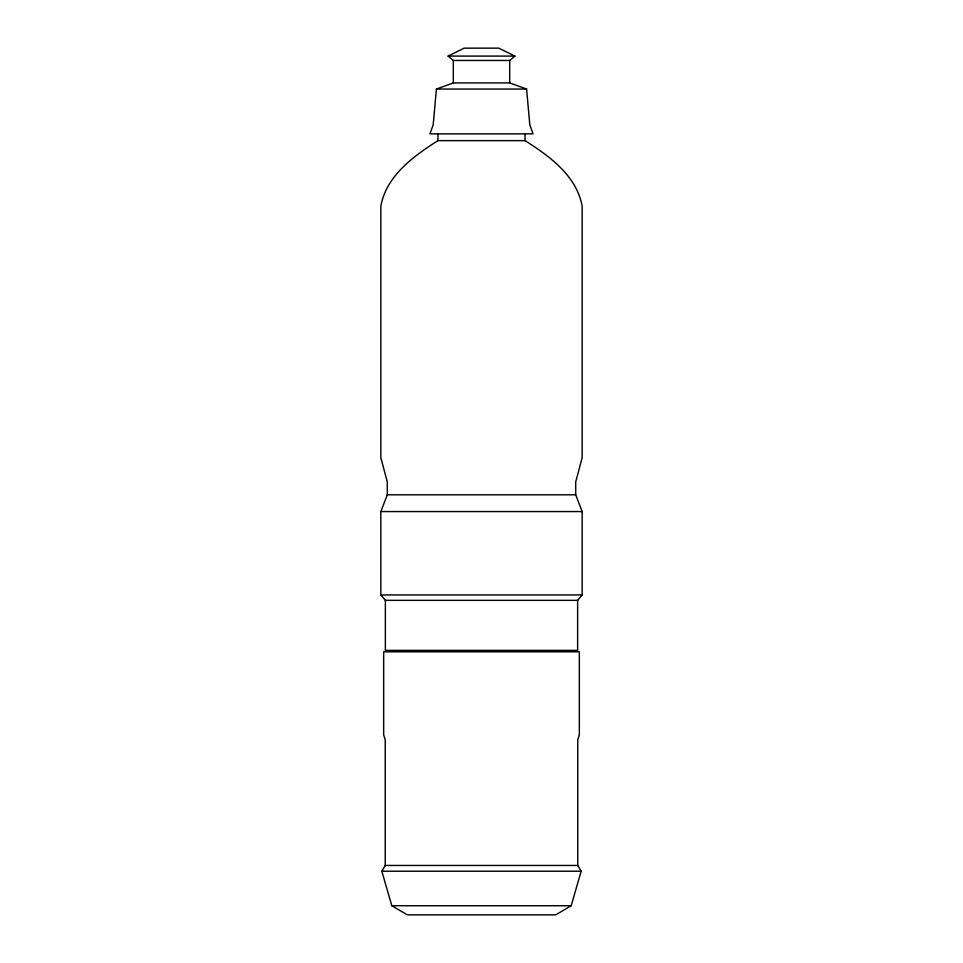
<?xml version="1.0" encoding="UTF-8"?>
<svg xmlns="http://www.w3.org/2000/svg" width="963" height="963" viewBox="0 0 963 963"><rect width="100%" height="100%" fill="white"/><g stroke="black" fill="none" stroke-linecap="round" stroke-linejoin="round"><path stroke-width="1.44" d="M436.42 89.053L433.194 124.817L429.955 133.845L533.045 133.845L529.806 124.817L526.58 89.053L509.692 82.914L453.308 82.914L436.42 89.053L526.58 89.053M571.191 905.714L581.171 871.226L577.764 865.448L577.764 739.765L579.329 734.913L579.329 651.807L383.671 651.807L383.671 734.913L385.236 739.765L385.236 865.448L381.829 871.226L391.809 905.714L407.289 914.85L555.711 914.85L571.191 905.714L391.809 905.714M380.83 511.558L387.295 494.801L387.295 481.909L380.83 457.69L380.83 206.323C386.259 175.808 413.44 156.211 437.96 140.646L525.04 140.646C549.56 156.211 576.741 175.808 582.17 206.323L582.17 457.69L575.705 481.909L575.705 494.801L582.17 511.558L582.17 594.941L577.631 600.346L577.631 650.374L385.369 650.374L385.369 600.346L380.83 594.941L380.83 511.558L582.17 511.558M509.692 60.476L514.904 56.095L498.786 48.15L464.214 48.15L448.096 56.095L453.308 60.476L509.692 60.476L509.692 82.914M448.096 56.095L514.904 56.095M387.295 494.801L575.705 494.801M380.83 594.941L582.17 594.941M385.369 600.346L577.631 600.346M385.236 865.448L577.764 865.448M381.829 871.226L581.171 871.226M525.04 133.845L525.04 140.646M453.308 60.476L453.308 82.914M437.96 133.845L437.96 140.646"/></g></svg>
